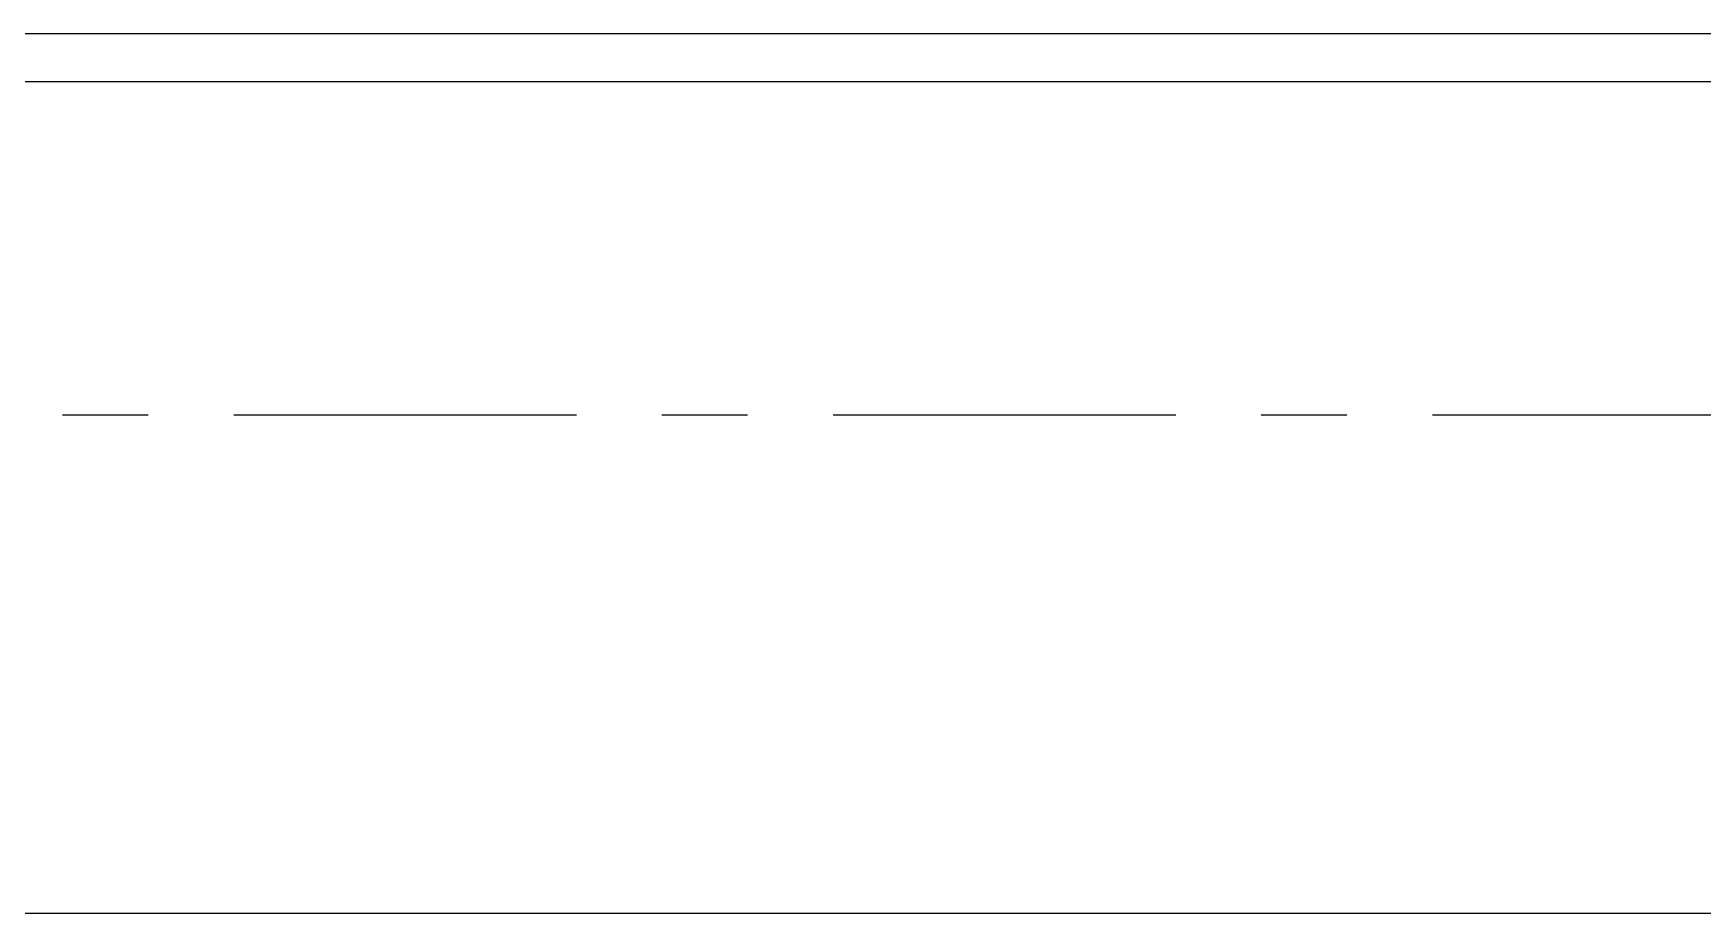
# Model space of a CAD drawing. Header units: millimetres. Extents: x -4391136 to -1798569, y -886572 to -291056.
# Drawn here: x -2465178 to -2464325, y -394066 to -393616 of the extents above; entities that cross this region are included whole.
import ezdxf
from ezdxf.enums import TextEntityAlignment as Align

# ---------------------------------------------------------------- set-up
doc = ezdxf.new("R2010")
doc.units = ezdxf.units.MM
doc.linetypes.add('CENTER', pattern=[50.8, 31.75, -6.35, 6.35, -6.35])
doc.linetypes.add('TA_GL_000.70000', pattern=[1.925, 0.7, -0.175, 0.175, -0.175, 0.7])
for name, color, linetype in [('000 - 0_SYM_DWG_GRID-BUBBLE_MAIN_COLOR_1', 7, 'Continuous'), ('000 - 0_SYM_DWG_GRIDLINE_MAIN_COLOR_251', 7, 'Continuous'), ('000 - GRID', 7, 'CENTER'), ('_PP-Dim', 7, 'Continuous'), ('Xref-C-1-PP17-AR-2214-01-B$0$A-ROOF', 7, 'Continuous'), ('Xref-C-1-PP17-AR-2214-01-B$0$A-ROOF-OTLN', 7, 'Continuous')]:
    doc.layers.add(name, color=color, linetype=linetype)
doc.styles.add('Arial', font='arial.ttf', dxfattribs={"height": 1500})
doc.styles.add('TA', font='', dxfattribs={"height": 4.5})
doc.styles.get('TA').set_extended_font_data('Cordia New')

# ---------------------------------------------------------------- blocks, each defined once
blk = doc.blocks.new('*U1279')
at = {"layer": '000 - 0_SYM_DWG_GRIDLINE_MAIN_COLOR_251', "color": 7, "linetype": 'ByBlock', "ltscale": 5}
blk.add_line((30, 0), (-560.5, 0), dxfattribs=at)
at = {"color": 7, "style": 'TA', "flags": 1}
blk.add_attdef('LOCATION', (6, -6), '', height=4.5, rotation=270, dxfattribs=at)
at = {"layer": '000 - 0_SYM_DWG_GRID-BUBBLE_MAIN_COLOR_1', "color": 7, "style": 'Arial'}
blk.add_attdef('GRID-HEAD', text='', height=4, rotation=180, dxfattribs=at).set_placement((73.75, 0), align=Align.MIDDLE_CENTER)
blk = doc.blocks.new('W-1-PP17-ENT2_REV00_20260526-152343_LOPF_MAIN_DIMS')
at = {"layer": '000 - GRID', "color": 7, "linetype": 'TA_GL_000.70000', "xscale": 50.00000000000036, "yscale": 50.00000000000036, "zscale": 50.00000000000036, "rotation": 180}
blk.add_blockref('*U1279', (-26525, -10600), dxfattribs=at)
blk = doc.blocks.new('W-1-PP17-ENT2_REV00_20260526-152612_EX_LOPF-1')
at = {"layer": 'Xref-C-1-PP17-AR-2214-01-B$0$A-ROOF', "color": 7}
blk.add_line((-23134.45, -10405.01), (-10434.45, -10405.01), dxfattribs=at)
at = {"layer": 'Xref-C-1-PP17-AR-2214-01-B$0$A-ROOF-OTLN', "color": 7}
for p, q in [((-10434.45, -10429.77), (-23159.21, -10429.77)), ((-10434.45, -10855.01), (-23584.45, -10855.01))]:
    blk.add_line(p, q, dxfattribs=at)

msp = doc.modelspace()

# ---------------------------------------------------------------- block references
at = {"layer": '_PP-Dim', "color": 7}
msp.add_blockref('W-1-PP17-ENT2_REV00_20260526-152343_LOPF_MAIN_DIMS', (-2447156.51, -383210.87), dxfattribs=at)

# ---------------------------------------------------------------- next in the draw order: block references
msp.add_blockref('W-1-PP17-ENT2_REV00_20260526-152612_EX_LOPF-1', (-2447156.51, -383210.87), dxfattribs=at)

doc.saveas('drawing.dxf')
